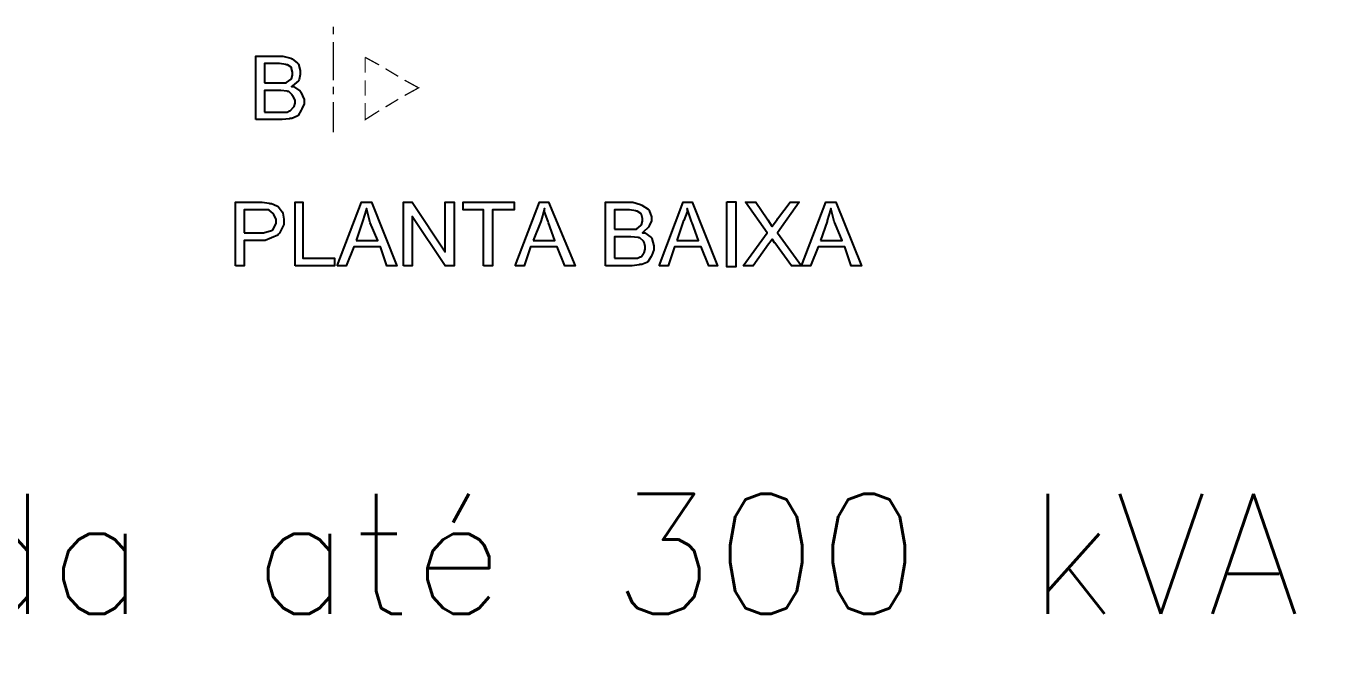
# Model space of a CAD drawing. Header units: metres. Extents: x -593 to 248, y 430 to 1024.
# Drawn here: x -469.95 to -426.46, y 736.98 to 757.9 of the extents above; entities that cross this region are included whole.
import ezdxf

# ---------------------------------------------------------------- set-up
doc = ezdxf.new("R2010")
doc.units = ezdxf.units.M
doc.header["$MEASUREMENT"] = 0
doc.layers.add('C00-00-00-BLACK', color=7, linetype='Continuous')
doc.styles.get("Standard").update_dxf_attribs({"font": 'txt.shx', "height": 1})

msp = doc.modelspace()

# ---------------------------------------------------------------- linework, layer by layer
at = {"layer": 'C00-00-00-BLACK', "const_width": 0.0423}
for points in [[(-459.709, 757.617), (-459.709, 757.874)], [(-459.709, 756.093), (-459.709, 757.363)], [(-458.648, 756.855), (-458.648, 756.348)], [(-458.182, 756.601), (-458.648, 756.855)], [(-457.547, 756.221), (-457.97, 756.475)], [(-459.709, 755.625), (-459.709, 755.882)], [(-458.648, 756.093), (-458.648, 755.583)], [(-457.332, 755.583), (-456.867, 755.839), (-457.332, 756.093)], [(-457.97, 755.201), (-457.547, 755.456)], [(-459.709, 754.355), (-459.709, 755.371)], [(-458.648, 755.33), (-458.648, 754.778), (-458.182, 755.074)]]:
    msp.add_lwpolyline(points, dxfattribs=at)
at = {"layer": 'C00-00-00-BLACK'}
for points in [[(-462.295, 754.778), (-462.295, 756.898), (-461.489, 756.898), (-461.394, 756.898), (-461.13, 756.825), (-461.107, 756.814), (-461.087, 756.804), (-460.908, 756.666), (-460.897, 756.644), (-460.876, 756.623), (-460.811, 756.417), (-460.811, 756.348), (-460.811, 756.284), (-460.844, 756.115), (-460.854, 756.093), (-460.876, 756.072), (-461.076, 755.904), (-461.107, 755.882), (-461.034, 755.882), (-460.822, 755.734), (-460.811, 755.713), (-460.791, 755.692), (-460.684, 755.452), (-460.684, 755.371), (-460.684, 755.307), (-460.76, 755.139), (-460.77, 755.117), (-460.781, 755.096), (-460.887, 754.916), (-460.897, 754.905), (-460.919, 754.895), (-461.092, 754.821), (-461.15, 754.821), (-461.172, 754.811), (-461.411, 754.778), (-461.489, 754.778), (-462.295, 754.778)], [(-461.999, 756.009), (-461.573, 756.009), (-461.5, 756.009), (-461.334, 756.009), (-461.277, 756.009), (-461.267, 756.02), (-461.118, 756.126), (-461.107, 756.136), (-461.107, 756.136), (-461.066, 756.264), (-461.066, 756.305), (-461.066, 756.359), (-461.107, 756.479), (-461.107, 756.517), (-461.118, 756.528), (-461.238, 756.601), (-461.277, 756.601), (-461.288, 756.612), (-461.503, 756.644), (-461.573, 756.644), (-461.999, 756.644), (-461.999, 756.009)], [(-461.999, 755.033), (-461.489, 755.033), (-461.437, 755.033), (-461.317, 755.033), (-461.277, 755.033), (-461.245, 755.033), (-461.175, 755.074), (-461.15, 755.074), (-461.141, 755.085), (-461.034, 755.192), (-461.024, 755.201), (-461.014, 755.212), (-460.981, 755.332), (-460.981, 755.371), (-460.981, 755.424), (-461.057, 755.573), (-461.066, 755.583), (-461.077, 755.605), (-461.196, 755.713), (-461.234, 755.713), (-461.245, 755.724), (-461.46, 755.755), (-461.532, 755.755), (-461.999, 755.755), (-461.999, 755.033)], [(-462.973, 749.906), (-462.973, 752.025), (-462.169, 752.025), (-462.085, 752.025), (-461.852, 751.993), (-461.83, 751.982), (-461.766, 751.982), (-461.595, 751.908), (-461.573, 751.897), (-461.553, 751.887), (-461.415, 751.708), (-461.404, 751.686), (-461.394, 751.664), (-461.363, 751.457), (-461.363, 751.387), (-461.363, 751.282), (-461.5, 750.995), (-461.532, 750.964), (-461.554, 750.932), (-461.984, 750.752), (-462.127, 750.752), (-462.677, 750.752), (-462.677, 749.906), (-462.973, 749.906)], [(-460.981, 749.906), (-460.981, 752.025), (-460.727, 752.025), (-460.727, 750.159), (-459.666, 750.159), (-459.666, 749.906), (-460.981, 749.906)], [(-459.581, 749.906), (-458.775, 752.025), (-458.436, 752.025), (-457.59, 749.906), (-457.927, 749.906), (-458.139, 750.539), (-459.031, 750.539), (-459.284, 749.906), (-459.581, 749.906)], [(-457.374, 749.906), (-457.374, 752.025), (-457.078, 752.025), (-455.977, 750.371), (-455.977, 752.025), (-455.678, 752.025), (-455.678, 749.906), (-455.977, 749.906), (-457.078, 751.556), (-457.078, 749.906), (-457.374, 749.906)], [(-454.705, 749.906), (-454.705, 751.77), (-455.382, 751.77), (-455.382, 752.025), (-453.687, 752.025), (-453.687, 751.77), (-454.406, 751.77), (-454.406, 749.906), (-454.705, 749.906)], [(-453.644, 749.906), (-452.837, 752.025), (-452.541, 752.025), (-451.652, 749.906), (-451.991, 749.906), (-452.244, 750.539), (-453.136, 750.539), (-453.348, 749.906), (-453.644, 749.906)], [(-450.633, 749.906), (-450.633, 752.025), (-449.826, 752.025), (-449.731, 752.025), (-449.468, 751.95), (-449.446, 751.939), (-449.425, 751.93), (-449.214, 751.792), (-449.192, 751.77), (-449.183, 751.749), (-449.107, 751.541), (-449.107, 751.471), (-449.107, 751.407), (-449.183, 751.239), (-449.192, 751.217), (-449.203, 751.197), (-449.382, 751.027), (-449.403, 751.005), (-449.33, 751.005), (-449.129, 750.858), (-449.107, 750.835), (-449.097, 750.815), (-449.022, 750.578), (-449.022, 750.498), (-449.022, 750.435), (-449.097, 750.265), (-449.107, 750.243), (-449.118, 750.222), (-449.224, 750.043), (-449.233, 750.032), (-449.256, 750.023), (-449.431, 749.947), (-449.488, 749.947), (-449.51, 749.937), (-449.747, 749.906), (-449.826, 749.906), (-450.633, 749.906)], [(-448.853, 749.906), (-448.046, 752.025), (-447.749, 752.025), (-446.9, 749.906), (-447.197, 749.906), (-447.453, 750.539), (-448.342, 750.539), (-448.554, 749.906), (-448.853, 749.906)], [(-446.59, 752.037), (-446.294, 752.037), (-446.294, 749.878), (-446.59, 749.878), (-446.59, 752.037)], [(-446.054, 749.906), (-445.247, 751.005), (-445.969, 752.025), (-445.627, 752.025), (-445.247, 751.471), (-445.226, 751.439), (-445.088, 751.228), (-445.077, 751.217), (-445.067, 751.239), (-444.919, 751.45), (-444.908, 751.471), (-444.485, 752.025), (-444.185, 752.025), (-444.908, 751.005), (-444.101, 749.906), (-444.439, 749.906), (-444.993, 750.668), (-445.004, 750.678), (-445.067, 750.785), (-445.077, 750.794), (-445.088, 750.774), (-445.194, 750.636), (-445.204, 750.625), (-445.713, 749.906), (-446.054, 749.906)], [(-444.101, 749.906), (-443.297, 752.025), (-442.955, 752.025), (-442.109, 749.906), (-442.448, 749.906), (-442.659, 750.539), (-443.55, 750.539), (-443.805, 749.906), (-444.101, 749.906)], [(-462.677, 751.005), (-462.127, 751.005), (-462.032, 751.005), (-461.768, 751.081), (-461.746, 751.091), (-461.725, 751.112), (-461.616, 751.319), (-461.616, 751.387), (-461.616, 751.451), (-461.691, 751.623), (-461.7, 751.643), (-461.712, 751.654), (-461.852, 751.76), (-461.872, 751.77), (-461.937, 751.77), (-462.08, 751.77), (-462.127, 751.77), (-462.677, 751.77), (-462.677, 751.005)], [(-458.947, 750.752), (-458.225, 750.752), (-458.478, 751.344), (-458.489, 751.387), (-458.595, 751.781), (-458.605, 751.813), (-458.616, 751.771), (-458.722, 751.419), (-458.732, 751.387), (-458.947, 750.752)], [(-453.049, 750.752), (-452.33, 750.752), (-452.541, 751.344), (-452.552, 751.387), (-452.669, 751.706), (-452.669, 751.813), (-452.68, 751.771), (-452.786, 751.419), (-452.796, 751.387), (-453.049, 750.752)], [(-450.337, 751.132), (-449.869, 751.132), (-449.805, 751.132), (-449.663, 751.132), (-449.615, 751.132), (-449.595, 751.143), (-449.457, 751.25), (-449.446, 751.26), (-449.436, 751.271), (-449.403, 751.391), (-449.403, 751.43), (-449.403, 751.483), (-449.436, 751.623), (-449.446, 751.643), (-449.457, 751.654), (-449.577, 751.727), (-449.615, 751.727), (-449.626, 751.738), (-449.841, 751.77), (-449.911, 751.77), (-450.337, 751.77), (-450.337, 751.132)], [(-448.258, 750.752), (-447.538, 750.752), (-447.749, 751.344), (-447.771, 751.387), (-447.909, 751.781), (-447.919, 751.813), (-447.919, 751.706), (-448.025, 751.419), (-448.046, 751.387), (-448.258, 750.752)], [(-443.466, 750.752), (-442.744, 750.752), (-442.998, 751.344), (-443.01, 751.387), (-443.118, 751.781), (-443.127, 751.813), (-443.138, 751.771), (-443.245, 751.419), (-443.254, 751.387), (-443.466, 750.752)], [(-450.337, 750.159), (-449.826, 750.159), (-449.773, 750.159), (-449.655, 750.159), (-449.615, 750.159), (-449.574, 750.159), (-449.479, 750.202), (-449.446, 750.202), (-449.436, 750.213), (-449.373, 750.319), (-449.361, 750.329), (-449.352, 750.339), (-449.319, 750.459), (-449.319, 750.498), (-449.319, 750.552), (-449.352, 750.699), (-449.361, 750.709), (-449.373, 750.731), (-449.491, 750.835), (-449.53, 750.835), (-449.552, 750.847), (-449.79, 750.878), (-449.869, 750.878), (-450.337, 750.878), (-450.337, 750.159)]]:
    msp.add_lwpolyline(points, close=True, dxfattribs=at)

# ---------------------------------------------------------------- texts
at = {"linetype": 'ByBlock', "insert": (-562.906, 742.309), "char_height": 4, "attachment_point": 1}
msp.add_mtext_dynamic_manual_height_columns('\\pxqc;Medição Abrigada até 300 kVA - Entrada Aérea', width=234.85993, gutter_width=7.863, heights=[11.165], dxfattribs=at)

doc.saveas('drawing.dxf')
